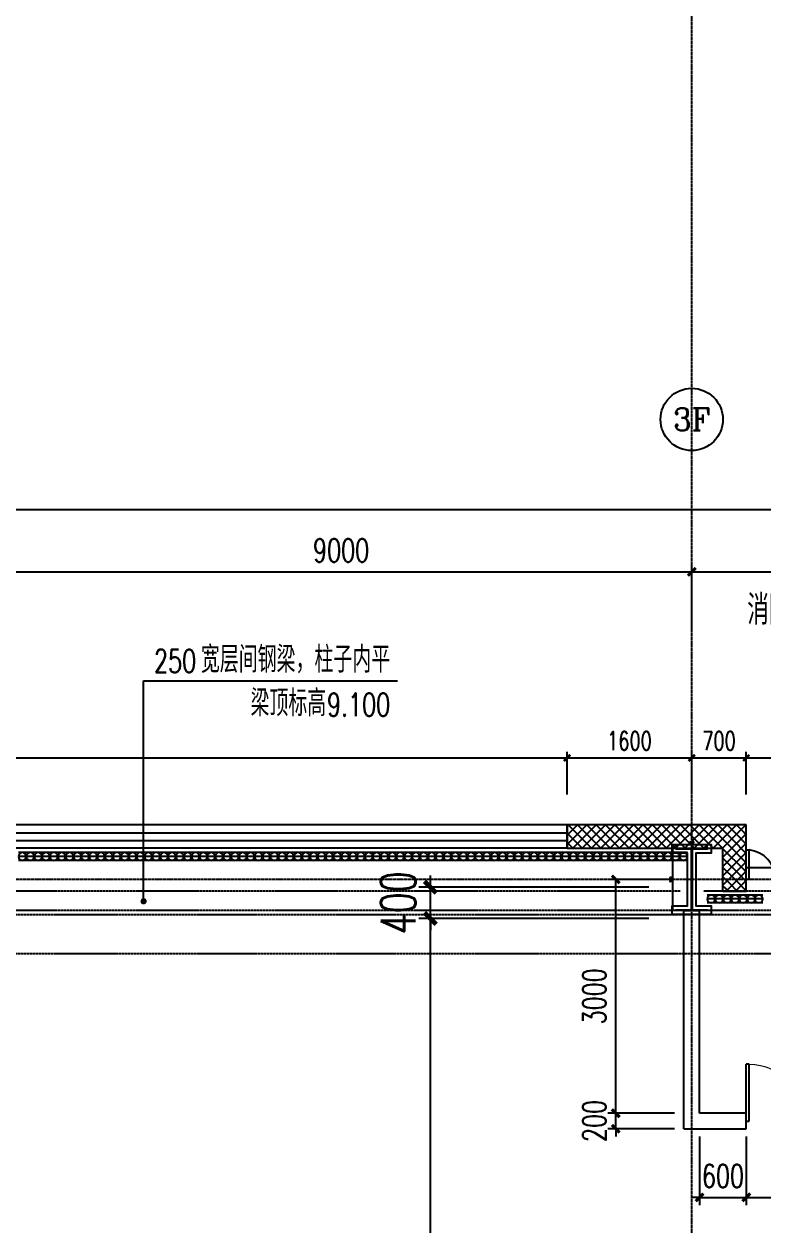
# Model space of a CAD drawing. Extents: x -954573 to 446329, y 489853 to 1226784.
# Drawn here: x -182425 to -172940, y 616286 to 631699 of the extents above; entities that cross this region are included whole.
import ezdxf
from ezdxf.enums import TextEntityAlignment as Align

# ---------------------------------------------------------------- set-up
doc = ezdxf.new("R2010")
doc.units = 0
doc.header["$LTSCALE"] = 10
doc.header["$MEASUREMENT"] = 0
doc.linetypes.add('10平面$0$DOTE', pattern=[2.42, 2, -0.2, 0.02, -0.2])
doc.linetypes.add('10平面$1$DASH', pattern=[0.35, 0.25, -0.1])
doc.layers.get('Defpoints').update_dxf_attribs({"color": 210})
for name, color, linetype in [('10平面$0$10平面$0$WINDOW', 8, 'Continuous'), ('10平面$0$A-AXIS-D', 8, 'Continuous'), ('10平面$0$A-AXIS-DOTE', 8, '10平面$0$DOTE'), ('10平面$0$A-AXIS-DP', 8, 'Continuous'), ('10平面$0$A-AXIS-SYMB', 8, 'Continuous'), ('10平面$0$A-HATCH-2', 8, 'Continuous'), ('10平面$0$A-HRAIL', 8, 'Continuous'), ('10平面$0$A-SFCE', 8, 'Continuous'), ('10平面$0$A-TEXT', 8, 'Continuous'), ('10平面$0$A-WINDOW', 8, 'Continuous'), ('10平面$0$A-加建区域', 252, 'Continuous'), ('10平面$0$AS-COLN', 8, 'Continuous'), ('10平面$0$AS-WALL', 8, 'Continuous'), ('10平面$0$DIM_SYMB', 8, 'Continuous'), ('10平面$0$PUB_HATCH', 8, 'Continuous'), ('10平面$0$PUB_TEXT', 8, 'Continuous'), ('10平面$0$建-窗', 8, 'Continuous'), ('A-LIN-V', 9, 'Continuous')]:
    doc.layers.add(name, color=color, linetype=linetype)
doc.styles.add('10平面$0$_TCH_AXIS', font='COMPLEX', dxfattribs={"bigfont": 'GBCBIG'})
doc.styles.add('10平面$0$_TCH_DIM', font='SIMPLEX', dxfattribs={"bigfont": 'GBCBIG'})
doc.styles.add('10平面$0$_TCH_DIM_T3', font='SIMPLEX', dxfattribs={"width": 0.705882, "bigfont": 'GBCBIG'})
doc.dimstyles.new('10平面$0$_TCH_ARCH&&10', dxfattribs={"dimtxt": 29.75, "dimasz": 10, "dimexe": 10, "dimexo": 10, "dimgap": 12.625, "dimtad": 1, "dimdec": 0, "dimzin": 0, "dimdsep": 46, "dimtxsty": '10平面$0$_TCH_DIM_T3', "dimblk": '10平面$0$_ArchTick', "dimcen": 0.09, "dimclrt": 7, "dimazin": 2, "dimtfac": 1, "dimtdec": 0, "dimtix": 1, "dimtmove": 2, "dimatfit": 3, "dimfxl": 0, "dimtolj": 1, "dimtzin": 0, "dimarcsym": 0})
doc.dimstyles.new('10平面$0$_TCH_ARCH&&100', dxfattribs={"dimtxt": 297.5, "dimasz": 100, "dimexe": 100, "dimexo": 100, "dimgap": 126.25, "dimtad": 1, "dimdec": 0, "dimzin": 0, "dimdsep": 46, "dimtxsty": '10平面$0$_TCH_DIM_T3', "dimblk": '10平面$0$_ArchTick', "dimcen": 0.09, "dimclrt": 7, "dimazin": 2, "dimtfac": 1, "dimtdec": 0, "dimtix": 1, "dimtmove": 2, "dimatfit": 3, "dimfxl": 0, "dimtolj": 1, "dimtzin": 0, "dimarcsym": 0})
doc.dimstyles.new('10平面$0$_TCH_ARCH&&150', dxfattribs={"dimtxt": 446.25, "dimasz": 150, "dimexe": 150, "dimexo": 150, "dimgap": 189.375, "dimtad": 1, "dimdec": 0, "dimzin": 0, "dimdsep": 46, "dimtxsty": '10平面$0$_TCH_DIM_T3', "dimblk": '10平面$0$_ArchTick', "dimcen": 0.09, "dimclrt": 7, "dimazin": 2, "dimtfac": 1, "dimtdec": 0, "dimtix": 1, "dimtmove": 2, "dimatfit": 3, "dimfxl": 0, "dimtolj": 1, "dimtzin": 0, "dimarcsym": 0})
doc.dimstyles.new('10平面$0$_TCH_ARCH&&80', dxfattribs={"dimtxt": 238, "dimasz": 80, "dimexe": 80, "dimexo": 80, "dimgap": 101, "dimtad": 1, "dimdec": 0, "dimzin": 0, "dimdsep": 46, "dimtxsty": '10平面$0$_TCH_DIM_T3', "dimblk": '10平面$0$_ArchTick', "dimcen": 0.09, "dimclrt": 7, "dimazin": 2, "dimtfac": 1, "dimtdec": 0, "dimtix": 1, "dimtmove": 2, "dimatfit": 3, "dimfxl": 0, "dimtolj": 1, "dimtzin": 0, "dimarcsym": 0})
pattern_1 = [(45, (60, 0), (-60.000061, 60.000061), []), (135, (60, 0), (-60.000061, -60.000061), [])]

# ---------------------------------------------------------------- blocks, each defined once
blk = doc.blocks.new('10平面$0$_ArchTick')
at = {"color": 0, "linetype": 'ByBlock', "const_width": 0.4}
blk.add_lwpolyline([(-0.5, -0.5), (0.5, 0.5)], dxfattribs=at)
blk = doc.blocks.new('*D3104')
at = {"layer": '10平面$0$A-AXIS-D', "color": 0, "lineweight": -2}
for p, q in [((37882, -180910), (37882, -180052)), ((37882, -180152), (46882, -180152)), ((46882, -180910), (46882, -180052))]:
    blk.add_line(p, q, dxfattribs=at)
at = {"layer": 'Defpoints', "color": 0}
for p in [(46882, -180152), (37882, -181010), (46882, -181010)]:
    blk.add_point(p, dxfattribs=at)
at = {"layer": '10平面$0$A-AXIS-D', "color": 0, "lineweight": -2, "xscale": 100, "yscale": 100, "zscale": 100, "rotation": 180}
blk.add_blockref('10平面$0$_ArchTick', (37882, -180152), dxfattribs=at)
at = {"layer": '10平面$0$A-AXIS-D', "color": 0, "lineweight": -2, "xscale": 100, "yscale": 100, "zscale": 100}
blk.add_blockref('10平面$0$_ArchTick', (46882, -180152), dxfattribs=at)
at = {"layer": '10平面$0$A-AXIS-D', "color": 7, "insert": (42382, -179877), "char_height": 297.5, "attachment_point": 5, "style": '10平面$0$_TCH_DIM_T3'}
blk.add_mtext('\\A1;9000', dxfattribs=at)
blk = doc.blocks.new('*D3105')
at = {"layer": '10平面$0$A-AXIS-D', "color": 0, "lineweight": -2}
for p, q in [((46882, -180910), (46882, -180052)), ((46882, -180152), (55882, -180152)), ((55882, -180910), (55882, -180052))]:
    blk.add_line(p, q, dxfattribs=at)
at = {"layer": 'Defpoints', "color": 0}
for p in [(55882, -180152), (46882, -181010), (55882, -181010)]:
    blk.add_point(p, dxfattribs=at)
at = {"layer": '10平面$0$A-AXIS-D', "color": 0, "lineweight": -2, "xscale": 100, "yscale": 100, "zscale": 100, "rotation": 180}
blk.add_blockref('10平面$0$_ArchTick', (46882, -180152), dxfattribs=at)
at = {"layer": '10平面$0$A-AXIS-D', "color": 0, "lineweight": -2, "xscale": 100, "yscale": 100, "zscale": 100}
blk.add_blockref('10平面$0$_ArchTick', (55882, -180152), dxfattribs=at)
at = {"layer": '10平面$0$A-AXIS-D', "color": 7, "insert": (51382, -179877), "char_height": 297.5, "attachment_point": 5, "style": '10平面$0$_TCH_DIM_T3'}
blk.add_mtext('\\A1;9000', dxfattribs=at)
blk = doc.blocks.new('*D3111')
at = {"layer": '10平面$0$A-AXIS-D', "color": 0, "lineweight": -2}
for p, q in [((-93018, -180810), (-93018, -179252)), ((92682, -180810), (92682, -179252)), ((-93018, -179352), (92682, -179352))]:
    blk.add_line(p, q, dxfattribs=at)
at = {"layer": 'Defpoints', "color": 0}
for p in [(92682, -179352), (-93018, -180910), (92682, -180910)]:
    blk.add_point(p, dxfattribs=at)
at = {"layer": '10平面$0$A-AXIS-D', "color": 0, "lineweight": -2, "xscale": 100, "yscale": 100, "zscale": 100, "rotation": 180}
blk.add_blockref('10平面$0$_ArchTick', (-93018, -179352), dxfattribs=at)
at = {"layer": '10平面$0$A-AXIS-D', "color": 0, "lineweight": -2, "xscale": 100, "yscale": 100, "zscale": 100}
blk.add_blockref('10平面$0$_ArchTick', (92682, -179352), dxfattribs=at)
at = {"layer": '10平面$0$A-AXIS-D', "color": 7, "insert": (-168, -179077), "char_height": 297.5, "attachment_point": 5, "style": '10平面$0$_TCH_DIM_T3'}
blk.add_mtext('\\A1;185700', dxfattribs=at)
blk = doc.blocks.new('10平面$0$3243243')
at = {"layer": '10平面$0$A-AXIS-SYMB'}
for p, q in [((-180890, 620440), (-180890, 623270)), ((-180890, 623270), (-177630, 623270))]:
    blk.add_line(p, q, dxfattribs=at)
at = {"layer": '10平面$0$A-AXIS-SYMB', "const_width": 40}
blk.add_lwpolyline([(-180890, 620420, 1), (-180890, 620460, 1)], format="xyb", close=True, dxfattribs=at)
at = {"layer": '10平面$0$A-SFCE', "linetype": '10平面$1$DASH'}
for p, q in [((-174004.2, 620570), (-191704.2, 620570)), ((-174004.2, 620320), (-191704.2, 620320))]:
    blk.add_line(p, q, dxfattribs=at)
at = {"layer": '10平面$0$A-SFCE', "color": 2, "linetype": '10平面$1$DASH'}
for p, q in [((-165004.2, 620570), (-173704.2, 620570)), ((-165004.2, 620320), (-173704.2, 620320))]:
    blk.add_line(p, q, dxfattribs=at)
at = {"layer": '10平面$0$PUB_TEXT', "style": '10平面$0$_TCH_DIM', "width": 0.705882}
for s, p in [('250', (-180755.2, 623375)), ('9.100', (-178535, 622815))]:
    blk.add_text(s, height=297.5, dxfattribs=at).set_placement(p)
at = {"layer": '10平面$0$PUB_TEXT', "style": '10平面$0$_TCH_DIM'}
for s, p in [('宽层间钢梁，柱子内平', (-180155.2, 623375)), ('梁顶标高', (-179518, 622815))]:
    blk.add_text(s, height=337.59, dxfattribs=at).set_placement(p)
blk = doc.blocks.new('*D3412')
at = {"layer": '10平面$0$A-WINDOW', "color": 0, "lineweight": -2}
for p, q in [((-177209, 620620), (-177209, 620770)), ((-174404, 620620), (-177359, 620620)), ((-177209, 620220), (-177209, 620620)), ((-174404, 620220), (-177359, 620220)), ((-177209, 620220), (-177209, 620070))]:
    blk.add_line(p, q, dxfattribs=at)
at = {"layer": 'Defpoints', "color": 0}
for p in [(-177209, 620620), (-174254, 620620), (-174254, 620220)]:
    blk.add_point(p, dxfattribs=at)
at = {"layer": '10平面$0$A-WINDOW', "color": 0, "lineweight": -2, "xscale": 150, "yscale": 150, "zscale": 150}
for p, rotation in [((-177209, 620620), 270), ((-177209, 620220), 90)]:
    blk.add_blockref('10平面$0$_ArchTick', p, dxfattribs=dict(at, rotation=rotation))
at = {"layer": '10平面$0$A-WINDOW', "color": 7, "insert": (-177621, 620420), "char_height": 446.2, "attachment_point": 5, "rotation": 90, "style": '10平面$0$_TCH_DIM_T3'}
blk.add_mtext('\\A1;400', dxfattribs=at)
blk = doc.blocks.new('*D3413')
at = {"layer": '10平面$0$A-WINDOW', "color": 0, "lineweight": -2}
for p, q in [((-174404, 620220), (-177359, 620220)), ((-177209, 603120), (-177209, 620220)), ((-174404, 603120), (-177359, 603120))]:
    blk.add_line(p, q, dxfattribs=at)
at = {"layer": 'Defpoints', "color": 0}
for p in [(-177209, 620220), (-174254, 620220), (-174254, 603120)]:
    blk.add_point(p, dxfattribs=at)
at = {"layer": '10平面$0$A-WINDOW', "color": 0, "lineweight": -2, "xscale": 150, "yscale": 150, "zscale": 150}
for p, rotation in [((-177209, 620220), 90), ((-177209, 603120), 270)]:
    blk.add_blockref('10平面$0$_ArchTick', p, dxfattribs=dict(at, rotation=rotation))
at = {"layer": '10平面$0$A-WINDOW', "color": 7, "insert": (-177621, 611670), "char_height": 446.2, "attachment_point": 5, "rotation": 90, "style": '10平面$0$_TCH_DIM_T3'}
blk.add_mtext('\\A1;17100', dxfattribs=at)
blk = doc.blocks.new('*D3408')
at = {"layer": '10平面$0$A-AXIS-DP', "color": 0, "lineweight": -2}
for p, q in [((-165054, 621030), (-165054, 621079)), ((-165054, 621069), (-164654, 621069)), ((-164654, 621030), (-164654, 621079))]:
    blk.add_line(p, q, dxfattribs=at)
at = {"layer": 'Defpoints', "color": 0}
for p in [(-165054, 621020), (-164654, 621069), (-164654, 621020)]:
    blk.add_point(p, dxfattribs=at)
at = {"layer": '10平面$0$A-AXIS-DP', "color": 0, "lineweight": -2, "xscale": 10, "yscale": 10, "zscale": 10, "rotation": 180}
blk.add_blockref('10平面$0$_ArchTick', (-165054, 621069), dxfattribs=at)
at = {"layer": '10平面$0$A-AXIS-DP', "color": 0, "lineweight": -2, "xscale": 10, "yscale": 10, "zscale": 10}
blk.add_blockref('10平面$0$_ArchTick', (-164654, 621069), dxfattribs=at)
at = {"layer": '10平面$0$A-AXIS-DP', "color": 7, "insert": (-164854, 621096), "char_height": 29.8, "attachment_point": 5, "style": '10平面$0$_TCH_DIM_T3'}
blk.add_mtext('\\A1;400', dxfattribs=at)
blk = doc.blocks.new('*D3409')
at = {"layer": '10平面$0$A-AXIS-DP', "color": 0, "lineweight": -2}
for p, q in [((-165064, 621020), (-165105, 621020)), ((-165095, 620220), (-165095, 621020)), ((-165064, 620220), (-165105, 620220))]:
    blk.add_line(p, q, dxfattribs=at)
at = {"layer": 'Defpoints', "color": 0}
for p in [(-165095, 621020), (-165054, 621020), (-165054, 620220)]:
    blk.add_point(p, dxfattribs=at)
at = {"layer": '10平面$0$A-AXIS-DP', "color": 0, "lineweight": -2, "xscale": 10, "yscale": 10, "zscale": 10}
for p, rotation in [((-165095, 621020), 90), ((-165095, 620220), 270)]:
    blk.add_blockref('10平面$0$_ArchTick', p, dxfattribs=dict(at, rotation=rotation))
at = {"layer": '10平面$0$A-AXIS-DP', "color": 7, "insert": (-165123, 620620), "char_height": 29.8, "attachment_point": 5, "rotation": 90, "style": '10平面$0$_TCH_DIM_T3'}
blk.add_mtext('\\A1;800', dxfattribs=at)
blk = doc.blocks.new('10平面$0$1232')
at = {"layer": '10平面$0$A-TEXT', "style": '10平面$0$_TCH_DIM'}
blk.add_text('消防救援口', height=384.1, dxfattribs=at).set_placement((-173141, 623989, 0))
blk = doc.blocks.new('10平面$0$$DorLib2D$00000002')
for p, q in [((-0.5, 0), (-0.5, 0.4875)), ((-0.475, 0.4875), (-0.5, 0.4875)), ((-0.475, 0), (-0.475, 0.4875)), ((0.475, 0), (0.475, 0.4875)), ((0.475, 0.4875), (0.5, 0.4875)), ((0.5, 0), (0.5, 0.4875)), ((-0.5, 0), (-0.475, 0)), ((0.5, 0), (0.475, 0))]:
    blk.add_line(p, q)
at = {"lineweight": 13}
for centre, start, end in [((-0.4875, 0), 0, 88.53072), ((0.4875, 0), 91.46928, 180)]:
    blk.add_arc(centre, 0.4875, start, end, dxfattribs=at)
blk = doc.blocks.new('*D3511')
at = {"layer": '10平面$0$A-加建区域', "color": 0, "lineweight": -2}
for p, q in [((-173754, 617420), (-173754, 616540)), ((-173154, 617420), (-173154, 616540)), ((-173754, 616640), (-173854, 616640)), ((-173754, 616640), (-173154, 616640)), ((-173154, 616640), (-173054, 616640))]:
    blk.add_line(p, q, dxfattribs=at)
at = {"layer": 'Defpoints', "color": 0}
for p in [(-173754, 617520), (-173154, 617520), (-173154, 616640)]:
    blk.add_point(p, dxfattribs=at)
at = {"layer": '10平面$0$A-加建区域', "color": 0, "lineweight": -2, "xscale": 100, "yscale": 100, "zscale": 100}
blk.add_blockref('10平面$0$_ArchTick', (-173754, 616640), dxfattribs=at)
at = {"layer": '10平面$0$A-加建区域', "color": 0, "lineweight": -2, "xscale": 100, "yscale": 100, "zscale": 100, "rotation": 180}
blk.add_blockref('10平面$0$_ArchTick', (-173154, 616640), dxfattribs=at)
at = {"layer": '10平面$0$A-加建区域', "color": 7, "insert": (-173454, 616915), "char_height": 297.5, "attachment_point": 5, "style": '10平面$0$_TCH_DIM_T3'}
blk.add_mtext('\\A1;600', dxfattribs=at)
blk = doc.blocks.new('*D3512')
at = {"layer": '10平面$0$A-加建区域', "color": 0, "lineweight": -2}
for p, q in [((-173154, 617420), (-173154, 616540)), ((-171654, 617420), (-171654, 616540)), ((-173154, 616640), (-171654, 616640))]:
    blk.add_line(p, q, dxfattribs=at)
at = {"layer": 'Defpoints', "color": 0}
for p in [(-173154, 617520), (-171654, 617520), (-171654, 616640)]:
    blk.add_point(p, dxfattribs=at)
at = {"layer": '10平面$0$A-加建区域', "color": 0, "lineweight": -2, "xscale": 100, "yscale": 100, "zscale": 100, "rotation": 180}
blk.add_blockref('10平面$0$_ArchTick', (-173154, 616640), dxfattribs=at)
at = {"layer": '10平面$0$A-加建区域', "color": 0, "lineweight": -2, "xscale": 100, "yscale": 100, "zscale": 100}
blk.add_blockref('10平面$0$_ArchTick', (-171654, 616640), dxfattribs=at)
at = {"layer": '10平面$0$A-加建区域', "color": 7, "insert": (-172404, 616915), "char_height": 297.5, "attachment_point": 5, "style": '10平面$0$_TCH_DIM_T3'}
blk.add_mtext('\\A1;1500', dxfattribs=at)
blk = doc.blocks.new('*D3517')
at = {"layer": '10平面$0$A-加建区域', "color": 0, "lineweight": -2}
for p, q in [((-174074, 620720), (-174930, 620720)), ((-174830, 617720), (-174830, 620720)), ((-174074, 617720), (-174930, 617720))]:
    blk.add_line(p, q, dxfattribs=at)
at = {"layer": 'Defpoints', "color": 0}
for p in [(-174830, 620720), (-173974, 620720), (-173974, 617720)]:
    blk.add_point(p, dxfattribs=at)
at = {"layer": '10平面$0$A-加建区域', "color": 0, "lineweight": -2, "xscale": 100, "yscale": 100, "zscale": 100}
for p, rotation in [((-174830, 620720), 90), ((-174830, 617720), 270)]:
    blk.add_blockref('10平面$0$_ArchTick', p, dxfattribs=dict(at, rotation=rotation))
at = {"layer": '10平面$0$A-加建区域', "color": 7, "insert": (-175105, 619220), "char_height": 297.5, "attachment_point": 5, "rotation": 90, "style": '10平面$0$_TCH_DIM_T3'}
blk.add_mtext('\\A1;3000', dxfattribs=at)
blk = doc.blocks.new('*D3518')
at = {"layer": '10平面$0$A-加建区域', "color": 0, "lineweight": -2}
for p, q in [((-174830, 617720), (-174830, 617820)), ((-174074, 617720), (-174930, 617720)), ((-174830, 617520), (-174830, 617720)), ((-174074, 617520), (-174930, 617520)), ((-174830, 617520), (-174830, 617420))]:
    blk.add_line(p, q, dxfattribs=at)
at = {"layer": 'Defpoints', "color": 0}
for p in [(-174830, 617720), (-173974, 617720), (-173974, 617520)]:
    blk.add_point(p, dxfattribs=at)
at = {"layer": '10平面$0$A-加建区域', "color": 0, "lineweight": -2, "xscale": 100, "yscale": 100, "zscale": 100}
for p, rotation in [((-174830, 617720), 270), ((-174830, 617520), 90)]:
    blk.add_blockref('10平面$0$_ArchTick', p, dxfattribs=dict(at, rotation=rotation))
at = {"layer": '10平面$0$A-加建区域', "color": 7, "insert": (-175105, 617620), "char_height": 297.5, "attachment_point": 5, "rotation": 90, "style": '10平面$0$_TCH_DIM_T3'}
blk.add_mtext('\\A1;200', dxfattribs=at)
blk = doc.blocks.new('10平面$0$99平面图例外参$0$$LinePat$圆环')
for points in [[(0, 150), (300, 150)], [(0, 0), (300, 0)], [(0, -150), (300, -150)]]:
    blk.add_lwpolyline(points)
at = {"color": 0}
blk.add_circle((150, 0), 150, dxfattribs=at)
blk = doc.blocks.new('10平面$0$34242343243')
at = {"layer": '10平面$0$A-HRAIL', "xscale": -0.3368181818181818, "yscale": 0.3333333333333333, "zscale": 0.3333333333333333, "rotation": 359.9999999997967}
for p in [(-182396, 621014), (-182295, 621014), (-182194, 621014), (-182093, 621014), (-181992, 621014), (-181891, 621014), (-181790, 621014), (-181689, 621014), (-181588, 621014), (-181487, 621014), (-181386, 621014), (-181285, 621014), (-181183, 621014), (-181082, 621014), (-180981, 621014), (-180880, 621014), (-180779, 621014), (-180678, 621014), (-180577, 621014), (-180476, 621014), (-180375, 621014), (-180274, 621014), (-180173, 621014), (-180072, 621014), (-179971, 621014), (-179870, 621014), (-179769, 621014), (-179668, 621014), (-179567, 621014), (-179466, 621014), (-179365, 621014), (-179264, 621014), (-179163, 621014), (-179062, 621014), (-178960, 621014), (-178859, 621014), (-178758, 621014), (-178657, 621014), (-178556, 621014), (-178455, 621014), (-178354, 621014), (-178253, 621014), (-178152, 621014), (-178051, 621014), (-177950, 621014), (-177849, 621014), (-177748, 621014), (-177647, 621014), (-177546, 621014), (-177445, 621014), (-177344, 621014), (-177243, 621014), (-177142, 621014), (-177041, 621014), (-176940, 621014), (-176839, 621014), (-176737, 621014), (-176636, 621014), (-176535, 621014), (-176434, 621014), (-176333, 621014), (-176232, 621014), (-176131, 621014), (-176030, 621014), (-175929, 621014), (-175828, 621014), (-175727, 621014), (-175626, 621014), (-175525, 621014), (-175424, 621014), (-175323, 621014), (-175222, 621014), (-175121, 621014), (-175020, 621014), (-174919, 621014), (-174818, 621014), (-174717, 621014), (-174616, 621014), (-174514, 621014), (-174413, 621014), (-174312, 621014), (-174211, 621014), (-174110, 621014), (-174009, 621014), (-173908, 621014)]:
    blk.add_blockref('10平面$0$99平面图例外参$0$$LinePat$圆环', p, dxfattribs=at)
at = {"layer": '10平面$0$A-HRAIL', "xscale": -0.3402776645623614, "yscale": 0.3333333333333333, "zscale": 0.3333333333333333}
for p in [(-173552, 620470), (-173450, 620470), (-173348, 620470), (-173246, 620470), (-173144, 620470), (-173042, 620470), (-172940, 620470)]:
    blk.add_blockref('10平面$0$99平面图例外参$0$$LinePat$圆环', p, dxfattribs=at)
blk = doc.blocks.new('*D4070')
at = {"layer": '10平面$0$A-AXIS-DP', "color": 0, "lineweight": -2}
for p, q in [((-196354, 621810), (-196354, 622360)), ((-196354, 622280), (-175454, 622280)), ((-175454, 621810), (-175454, 622360))]:
    blk.add_line(p, q, dxfattribs=at)
at = {"layer": 'Defpoints', "color": 0}
for p in [(-175454, 622280), (-196354, 621730), (-175454, 621730)]:
    blk.add_point(p, dxfattribs=at)
at = {"layer": '10平面$0$A-AXIS-DP', "color": 0, "lineweight": -2, "xscale": 80, "yscale": 80, "zscale": 80, "rotation": 180}
blk.add_blockref('10平面$0$_ArchTick', (-196354, 622280), dxfattribs=at)
at = {"layer": '10平面$0$A-AXIS-DP', "color": 0, "lineweight": -2, "xscale": 80, "yscale": 80, "zscale": 80}
blk.add_blockref('10平面$0$_ArchTick', (-175454, 622280), dxfattribs=at)
at = {"layer": '10平面$0$A-AXIS-DP', "color": 7, "insert": (-185904, 622500), "char_height": 238, "attachment_point": 5, "style": '10平面$0$_TCH_DIM_T3'}
blk.add_mtext('\\A1;20900', dxfattribs=at)
blk = doc.blocks.new('*D4071')
at = {"layer": '10平面$0$A-AXIS-DP', "color": 0, "lineweight": -2}
for p, q in [((-175454, 621810), (-175454, 622360)), ((-175454, 622280), (-173854, 622280)), ((-173854, 621810), (-173854, 622360))]:
    blk.add_line(p, q, dxfattribs=at)
at = {"layer": 'Defpoints', "color": 0}
for p in [(-173854, 622280), (-175454, 621730), (-173854, 621730)]:
    blk.add_point(p, dxfattribs=at)
at = {"layer": '10平面$0$A-AXIS-DP', "color": 0, "lineweight": -2, "xscale": 80, "yscale": 80, "zscale": 80, "rotation": 180}
blk.add_blockref('10平面$0$_ArchTick', (-175454, 622280), dxfattribs=at)
at = {"layer": '10平面$0$A-AXIS-DP', "color": 0, "lineweight": -2, "xscale": 80, "yscale": 80, "zscale": 80}
blk.add_blockref('10平面$0$_ArchTick', (-173854, 622280), dxfattribs=at)
at = {"layer": '10平面$0$A-AXIS-DP', "color": 7, "insert": (-174654, 622500), "char_height": 238, "attachment_point": 5, "style": '10平面$0$_TCH_DIM_T3'}
blk.add_mtext('\\A1;1600', dxfattribs=at)
blk = doc.blocks.new('*D4072')
at = {"layer": '10平面$0$A-AXIS-DP', "color": 0, "lineweight": -2}
for p, q in [((-173854, 621810), (-173854, 622360)), ((-173854, 622280), (-173154, 622280)), ((-173154, 621810), (-173154, 622360))]:
    blk.add_line(p, q, dxfattribs=at)
at = {"layer": 'Defpoints', "color": 0}
for p in [(-173154, 622280), (-173854, 621730), (-173154, 621730)]:
    blk.add_point(p, dxfattribs=at)
at = {"layer": '10平面$0$A-AXIS-DP', "color": 0, "lineweight": -2, "xscale": 80, "yscale": 80, "zscale": 80, "rotation": 180}
blk.add_blockref('10平面$0$_ArchTick', (-173854, 622280), dxfattribs=at)
at = {"layer": '10平面$0$A-AXIS-DP', "color": 0, "lineweight": -2, "xscale": 80, "yscale": 80, "zscale": 80}
blk.add_blockref('10平面$0$_ArchTick', (-173154, 622280), dxfattribs=at)
at = {"layer": '10平面$0$A-AXIS-DP', "color": 7, "insert": (-173504, 622500), "char_height": 238, "attachment_point": 5, "style": '10平面$0$_TCH_DIM_T3'}
blk.add_mtext('\\A1;700', dxfattribs=at)
blk = doc.blocks.new('*D4073')
at = {"layer": '10平面$0$A-AXIS-DP', "color": 0, "lineweight": -2}
for p, q in [((-173154, 621810), (-173154, 622360)), ((-173154, 622280), (-171654, 622280)), ((-171654, 621810), (-171654, 622360))]:
    blk.add_line(p, q, dxfattribs=at)
at = {"layer": 'Defpoints', "color": 0}
for p in [(-171654, 622280), (-173154, 621730), (-171654, 621730)]:
    blk.add_point(p, dxfattribs=at)
at = {"layer": '10平面$0$A-AXIS-DP', "color": 0, "lineweight": -2, "xscale": 80, "yscale": 80, "zscale": 80, "rotation": 180}
blk.add_blockref('10平面$0$_ArchTick', (-173154, 622280), dxfattribs=at)
at = {"layer": '10平面$0$A-AXIS-DP', "color": 0, "lineweight": -2, "xscale": 80, "yscale": 80, "zscale": 80}
blk.add_blockref('10平面$0$_ArchTick', (-171654, 622280), dxfattribs=at)
at = {"layer": '10平面$0$A-AXIS-DP', "color": 7, "insert": (-172404, 622500), "char_height": 238, "attachment_point": 5, "style": '10平面$0$_TCH_DIM_T3'}
blk.add_mtext('\\A1;1500', dxfattribs=at)
blk = doc.blocks.new('10平面$0$WINDOW2DLIB$DYNSTYLE$00000005')
at = {"color": 0}
for points in [[(-0.5, 0.5), (-0.5, -0.5)], [(-0.5, 0.5), (0.5, 0.5)], [(0.5, 0.16667), (-0.5, 0.16667)], [(0.5, -0.16667), (-0.5, -0.16667)], [(-0.5, -0.5), (0.5, -0.5)]]:
    blk.add_lwpolyline(points, dxfattribs=at)
blk = doc.blocks.new('10平面$0$DOOR2DLIB$SYSLIB$00000123')
at = {"color": 0}
for p, q in [((0.475, -0.001), (0.475, 0.752)), ((0.475, 0.752), (0.5, 0.752)), ((0.5, -0.001), (0.5, 0.752)), ((-0.5, 0), (-0.5, 0.252)), ((-0.475, 0.252), (-0.5, 0.252)), ((-0.475, 0), (-0.475, 0.252)), ((-0.475, 0), (-0.5, 0)), ((0.475, -0.001), (0.5, -0.001))]:
    blk.add_line(p, q, dxfattribs=at)
for centre, radius, start, end in [((0.505, -0.002), 0.755, 92.2493, 179.7238), ((-0.501, 0.003), 0.251, 359.7899, 84.0974)]:
    blk.add_arc(centre, radius, start, end, dxfattribs=at)
blk = doc.blocks.new('10平面$0$dote')
at = {"layer": '10平面$0$A-AXIS-D'}
blk.add_circle((46882.2, -178196), 400, dxfattribs=at)
at = {"layer": '10平面$0$A-AXIS-DOTE', "ltscale": 2}
for p, q in [((46882.2, -264080), (46882.2, -167560.7)), ((98696.4, -184100), (-97273.6, -184100))]:
    blk.add_line(p, q, dxfattribs=at)
at = {"layer": '10平面$0$PUB_TEXT', "style": '10平面$0$_TCH_AXIS'}
blk.add_text('3F', height=288.12, dxfattribs=at).set_placement((46642.1, -178340.1), (47122.3, -178340.1), align=Align.FIT)
at = {"layer": '10平面$0$A-AXIS-D'}
for base, p1, p2, picture, middle in [((92682.2, -179352.2), (-93017.8, -180910.2), (92682.2, -180910.2), '*D3111', (-167.8, -179077.2)), ((46882.2, -180152.2), (37882.2, -181010.2), (46882.2, -181010.2), '*D3104', (42382.2, -179877.2)), ((55882.2, -180152.2), (46882.2, -181010.2), (55882.2, -181010.2), '*D3105', (51382.2, -179877.2))]:
    dim = blk.add_linear_dim(base=base, p1=p1, p2=p2, angle=0, dimstyle='10平面$0$_TCH_ARCH&&100', override={"dimgap": 0}, dxfattribs=at)
    dim.commit()
    dim.dimension.update_dxf_attribs({"geometry": picture, "text_midpoint": middle, "dimtype": 129})
blk = doc.blocks.new('10平面$0$4324324')
at = {"layer": '10平面$0$A-HATCH-2', "linetype": '10平面$1$DASH'}
for p, q in [((-294754.2, 620270), (-135554.2, 620270)), ((-294754.2, 619770), (-135554.2, 619770))]:
    blk.add_line(p, q, dxfattribs=at)
at = {"layer": '10平面$0$A-WINDOW'}
for p1, p2, picture, middle in [((-174254.2, 620220), (-174254.2, 620620), '*D3412', (-177621.3, 620420)), ((-174254.2, 603119.9), (-174254.2, 620220), '*D3413', (-177621.3, 611670))]:
    dim = blk.add_aligned_dim(p1=p1, p2=p2, distance=2954.7, dimstyle='10平面$0$_TCH_ARCH&&150', dxfattribs=at)
    dim.commit()
    dim.dimension.update_dxf_attribs({"geometry": picture, "text_midpoint": middle})
blk = doc.blocks.new('10平面$0$w42343243')
at = {"layer": '10平面$0$A-HATCH-2'}
blk.add_lwpolyline([(-165104.2, 621070), (-164604.2, 621070), (-164604.2, 620958), (-164800.2, 620958), (-164800.2, 620282), (-164604.2, 620282), (-164604.2, 620170), (-165104.2, 620170), (-165104.2, 620282), (-164908.2, 620282), (-164908.2, 620958), (-165104.2, 620958)], close=True, dxfattribs=at)
at = {"layer": '10平面$0$AS-COLN', "color": 3}
blk.add_lwpolyline([(-165054.2, 621020), (-164654.2, 621020), (-164654.2, 621008), (-164850.2, 621008), (-164850.2, 620232), (-164654.2, 620232), (-164654.2, 620220), (-165054.2, 620220), (-165054.2, 620232), (-164858.2, 620232), (-164858.2, 621008), (-165054.2, 621008)], close=True, dxfattribs=at)
at = {"layer": '10平面$0$A-AXIS-DP'}
for p1, p2, distance, picture, middle in [((-165054.2, 620220), (-165054.2, 621020), 41.2, '*D3409', (-165122.9, 620620)), ((-165054.2, 621020), (-164654.2, 621020), 48.8, '*D3408', (-164854.2, 621096.2))]:
    dim = blk.add_aligned_dim(p1=p1, p2=p2, distance=distance, dimstyle='10平面$0$_TCH_ARCH&&10', dxfattribs=at)
    dim.commit()
    dim.dimension.update_dxf_attribs({"geometry": picture, "text_midpoint": middle})
blk = doc.blocks.new('10平面$0$42343')
at = {"layer": '10平面$0$A-WINDOW'}
blk.add_blockref('10平面$0$w42343243', (-9000, 100), dxfattribs=at)
blk = doc.blocks.new('10平面$0$333')
at = {"layer": '10平面$0$A-加建区域'}
for p, q in [((-173954.2, 617519.9), (-173954.2, 620320)), ((-173954.2, 620320), (-173754.2, 620320)), ((-173754.2, 617719.9), (-173754.2, 620320)), ((-173154.2, 617719.9), (-173754.2, 617719.9)), ((-173154.2, 617519.9), (-173154.2, 617719.9)), ((-173954.2, 617519.9), (-173154.2, 617519.9))]:
    blk.add_line(p, q, dxfattribs=at)
at = {"layer": '10平面$0$A-加建区域', "xscale": -1500, "yscale": 1500, "zscale": 200, "rotation": 359.9999999346722}
blk.add_blockref('10平面$0$$DorLib2D$00000002', (-172404.2, 617619.9), dxfattribs=at)
at = {"layer": '10平面$0$A-加建区域'}
for p1, p2, distance, picture, middle in [((-173974.2, 617719.9), (-173974.2, 620720), 855.8, '*D3517', (-175105, 619220)), ((-173974.2, 617519.9), (-173974.2, 617719.9), 855.8, '*D3518', (-175105, 617619.9)), ((-173754.2, 617519.9), (-173154.2, 617519.9), -879.9, '*D3511', (-173454.2, 616915)), ((-173154.2, 617519.9), (-171654.2, 617519.9), -879.9, '*D3512', (-172404.2, 616915))]:
    dim = blk.add_aligned_dim(p1=p1, p2=p2, distance=distance, dimstyle='10平面$0$_TCH_ARCH&&100', dxfattribs=at)
    dim.commit()
    dim.dimension.update_dxf_attribs({"geometry": picture, "text_midpoint": middle})
blk = doc.blocks.new('10平面')
at = {"layer": '10平面$0$PUB_HATCH'}
h = blk.add_hatch(dxfattribs=at)
h.set_pattern_fill('多孔材料', color=256, scale=30, style=0)
h.set_pattern_definition(pattern_1)
h.paths.add_polyline_path([(-173154.2, 621419.9), (-175454.2, 621419.9), (-175454.2, 621119.9), (-173454.2, 621119.9)])
h = blk.add_hatch(dxfattribs=at)
h.set_pattern_fill('多孔材料', color=256, scale=30, style=0)
h.set_pattern_definition(pattern_1)
h.paths.add_polyline_path([(-173454.2, 620569.9), (-173154.2, 620869.9), (-173154.2, 621419.9), (-173454.2, 621119.9)])
h = blk.add_hatch(dxfattribs=at)
h.set_pattern_fill('多孔材料', color=256, scale=30, style=0)
h.set_pattern_definition(pattern_1)
h.paths.add_polyline_path([(-173454.2, 620569.9), (-173154.2, 620569.9), (-173154.2, 620869.9)])
at = {"layer": '10平面$0$10平面$0$WINDOW'}
blk.add_line((-171654.2, 620869.9), (-173154.2, 620869.9), dxfattribs=at)
at = {"layer": '10平面$0$AS-WALL'}
for p, q in [((-173154.2, 621419.9), (-175454.2, 621419.9)), ((-175454.2, 621419.9), (-175454.2, 621119.9)), ((-173154.2, 620869.9), (-173154.2, 621419.9)), ((-175454.2, 621119.9), (-173454.2, 621119.9)), ((-173454.2, 620569.9), (-173454.2, 621119.9)), ((-173154.2, 620569.9), (-173154.2, 620869.9)), ((-173454.2, 620569.9), (-173154.2, 620569.9))]:
    blk.add_line(p, q, dxfattribs=at)
blk.add_blockref('10平面$0$1232', (0, 0))
at = {"layer": '10平面$0$10平面$0$WINDOW', "xscale": -1500, "yscale": -1500, "zscale": 300, "rotation": 179.9999999999555}
blk.add_blockref('10平面$0$DOOR2DLIB$SYSLIB$00000123', (-172404.2, 620719.9), dxfattribs=at)
at = {"layer": '10平面$0$A-AXIS-DP'}
for name in ['10平面$0$3243243', '10平面$0$333']:
    blk.add_blockref(name, (0, 0), dxfattribs=at)
at = {"layer": '10平面$0$A-WINDOW'}
for name in ['10平面$0$42343', '10平面$0$4324324']:
    blk.add_blockref(name, (0, 0), dxfattribs=at)
at = {"layer": '10平面$0$AS-WALL'}
blk.add_blockref('10平面$0$dote', (-220736.4, 804820), dxfattribs=at)
at = {"layer": '10平面$0$DIM_SYMB'}
blk.add_blockref('10平面$0$34242343243', (0, 0), dxfattribs=at)
at = {"layer": '10平面$0$建-窗', "xscale": -20900, "yscale": -300, "zscale": 300, "rotation": 359.9999999994913}
blk.add_blockref('10平面$0$WINDOW2DLIB$DYNSTYLE$00000005', (-185904.2, 621269.9), dxfattribs=at)
at = {"layer": '10平面$0$A-AXIS-DP'}
for p1, p2, picture, middle in [((-196354.2, 621729.9), (-175454.2, 621729.9), '*D4070', (-185904.2, 622499.9)), ((-175454.2, 621729.9), (-173854.2, 621729.9), '*D4071', (-174654.2, 622499.9)), ((-173854.2, 621729.9), (-173154.2, 621729.9), '*D4072', (-173504.2, 622499.9)), ((-173154.2, 621729.9), (-171654.2, 621729.9), '*D4073', (-172404.2, 622499.9))]:
    dim = blk.add_aligned_dim(p1=p1, p2=p2, distance=550, dimstyle='10平面$0$_TCH_ARCH&&80', dxfattribs=at)
    dim.commit()
    dim.dimension.update_dxf_attribs({"geometry": picture, "text_midpoint": middle})

msp = doc.modelspace()

# ---------------------------------------------------------------- block references
at = {"layer": 'A-LIN-V'}
msp.add_blockref('10平面', (0, 0), dxfattribs=at)

doc.saveas('drawing.dxf')
